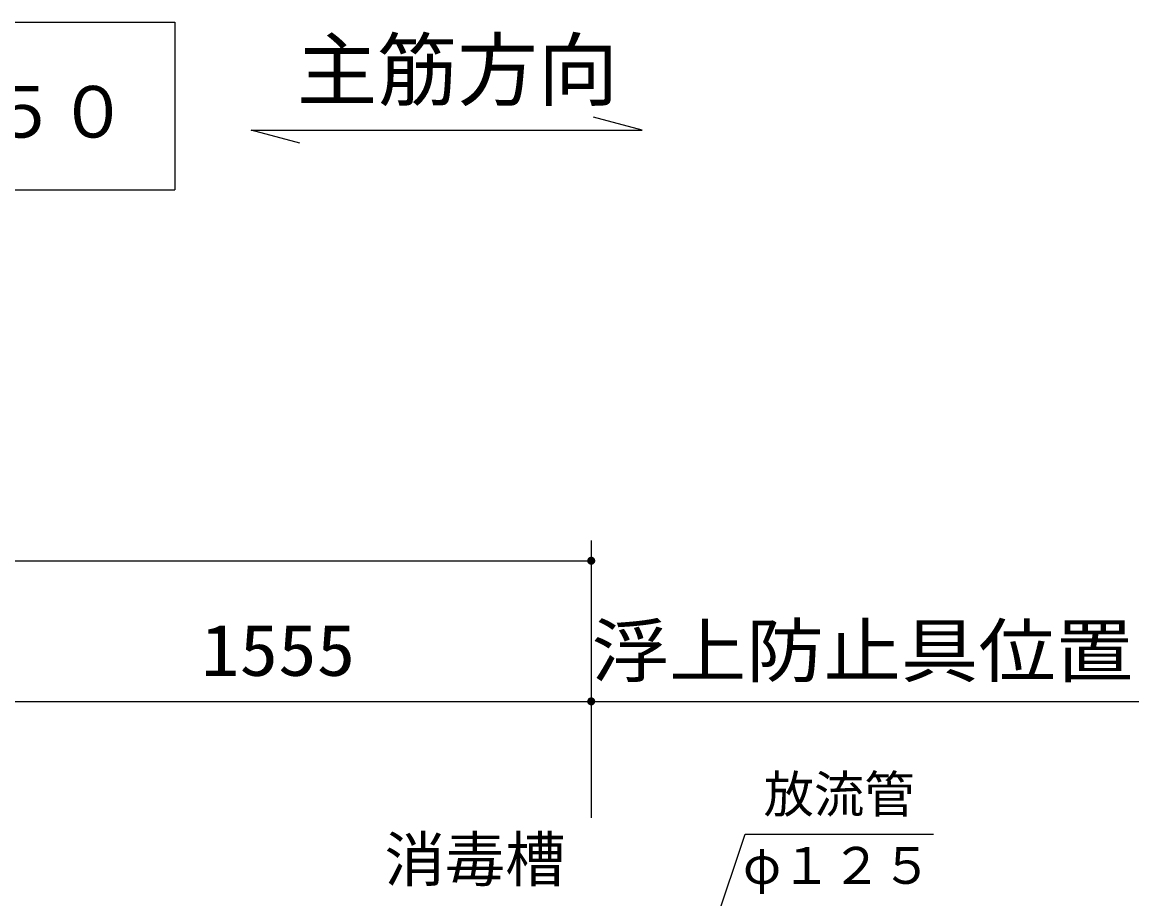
# Model space of a CAD drawing. Units: millimetres, scale not verified. Extents: x -14850 to 14850, y -10500 to 10500.
# Drawn here: x -6531 to -3753, y 2427 to 4608 of the extents above; entities that cross this region are included whole.
import ezdxf
from ezdxf.enums import TextEntityAlignment as Align

# ---------------------------------------------------------------- set-up
doc = ezdxf.new("R2010")
doc.units = ezdxf.units.MM
doc.header["$LTSCALE"] = 50
for name, color, linetype, lineweight in [('0-1_躯体', 3, 'Continuous', 25), ('0-2_製作', 5, 'Continuous', 25), ('0-3_水管', 3, 'Continuous', 25)]:
    doc.layers.add(name, color=color, linetype=linetype, lineweight=lineweight)
doc.styles.add('ＭＳ ゴシック', font='')
doc.styles.get('ＭＳ ゴシック').set_extended_font_data('MS Gothic')

msp = doc.modelspace()

# ---------------------------------------------------------------- linework, layer by layer
at = {"layer": '0-1_躯体'}
for p, q in [((-5284.12, 949.94), (-4731.74, 2587.44)), ((-4731.74, 2587.44), (-4263.35, 2587.44))]:
    msp.add_line(p, q, dxfattribs=at)
at = {"layer": '0-2_製作', "color": 2}
for p, q in [((-5115.06, 3317.83), (-5115.06, 2917.83)), ((-10315.06, 3267.83), (-5115.06, 3267.83)), ((-5115.06, 2967.83), (-5115.06, 2627.73)), ((-6670.06, 2917.83), (-5115.06, 2917.83)), ((-5115.06, 2917.83), (-3752.97, 2917.83))]:
    msp.add_line(p, q, dxfattribs=at)
at = {"layer": '0-2_製作'}
for points in [[(-5116.32, 3277.75), (-5115.06, 3267.83), (-5117.55, 3277.51)], [(-5115.06, 3277.83), (-5115.06, 3267.83), (-5116.32, 3277.75)], [(-5114.44, 3277.81), (-5115.06, 3267.83), (-5115.06, 3277.83)], [(-5113.19, 3277.65), (-5115.06, 3267.83), (-5114.44, 3277.81)], [(-5111.97, 3277.34), (-5115.06, 3267.83), (-5113.19, 3277.65)], [(-5118.75, 3277.12), (-5125.06, 3267.83), (-5125.04, 3268.46)], [(-5118.75, 3277.12), (-5115.06, 3267.83), (-5125.06, 3267.83)], [(-5115.06, 3267.83), (-5124.99, 3266.57), (-5125.06, 3267.83)], [(-5118.75, 3277.12), (-5125.04, 3268.46), (-5119.88, 3276.59)], [(-5119.88, 3276.59), (-5125.04, 3268.46), (-5124.89, 3269.7)], [(-5115.06, 3267.83), (-5124.75, 3265.34), (-5124.99, 3266.57)], [(-5119.88, 3276.59), (-5124.89, 3269.7), (-5120.94, 3275.92)], [(-5120.94, 3275.92), (-5124.89, 3269.7), (-5124.57, 3270.92)], [(-5115.06, 3267.83), (-5124.36, 3264.15), (-5124.75, 3265.34)], [(-5120.94, 3275.92), (-5124.57, 3270.92), (-5121.91, 3275.12)], [(-5121.91, 3275.12), (-5124.57, 3270.92), (-5124.11, 3272.08)], [(-5115.06, 3267.83), (-5123.83, 3263.01), (-5124.36, 3264.15)], [(-5121.91, 3275.12), (-5124.11, 3272.08), (-5122.77, 3274.2)], [(-5122.77, 3274.2), (-5124.11, 3272.08), (-5123.51, 3273.19)], [(-5115.06, 3267.83), (-5123.15, 3261.95), (-5123.83, 3263.01)], [(-5115.06, 3267.83), (-5122.35, 3260.98), (-5123.15, 3261.95)], [(-5115.06, 3267.83), (-5121.44, 3260.12), (-5122.35, 3260.98)], [(-5115.06, 3267.83), (-5120.42, 3259.38), (-5121.44, 3260.12)], [(-5115.06, 3257.83), (-5120.42, 3259.38), (-5115.06, 3267.83)], [(-5115.06, 3257.83), (-5119.32, 3258.78), (-5120.42, 3259.38)], [(-5115.06, 3257.83), (-5118.15, 3258.32), (-5119.32, 3258.78)], [(-5117.55, 3277.51), (-5115.06, 3267.83), (-5118.75, 3277.12)], [(-5115.06, 3257.83), (-5116.94, 3258), (-5118.15, 3258.32)], [(-5115.06, 3257.83), (-5115.69, 3257.85), (-5116.94, 3258)], [(-5110.81, 3276.88), (-5115.06, 3267.83), (-5111.97, 3277.34)], [(-5109.71, 3276.27), (-5115.06, 3267.83), (-5110.81, 3276.88)], [(-5108.69, 3275.53), (-5115.06, 3267.83), (-5109.71, 3276.27)], [(-5108.69, 3275.53), (-5105.06, 3267.83), (-5115.06, 3267.83)], [(-5105.06, 3267.83), (-5115.06, 3257.83), (-5115.06, 3267.83)], [(-5105.06, 3267.83), (-5113.81, 3257.91), (-5115.06, 3257.83)], [(-5105.06, 3267.83), (-5112.58, 3258.14), (-5113.81, 3257.91)], [(-5105.06, 3267.83), (-5111.38, 3258.53), (-5112.58, 3258.14)], [(-5105.06, 3267.83), (-5110.25, 3259.06), (-5111.38, 3258.53)], [(-5105.08, 3267.2), (-5110.25, 3259.06), (-5105.06, 3267.83)], [(-5105.24, 3265.95), (-5110.25, 3259.06), (-5105.08, 3267.2)], [(-5105.24, 3265.95), (-5109.19, 3259.74), (-5110.25, 3259.06)], [(-5105.55, 3264.74), (-5109.19, 3259.74), (-5105.24, 3265.95)], [(-5105.55, 3264.74), (-5108.22, 3260.54), (-5109.19, 3259.74)], [(-5107.77, 3274.67), (-5105.06, 3267.83), (-5108.69, 3275.53)], [(-5106.02, 3263.57), (-5108.22, 3260.54), (-5105.55, 3264.74)], [(-5106.02, 3263.57), (-5107.36, 3261.45), (-5108.22, 3260.54)], [(-5106.97, 3273.71), (-5105.06, 3267.83), (-5107.77, 3274.67)], [(-5106.62, 3262.47), (-5107.36, 3261.45), (-5106.02, 3263.57)], [(-5106.3, 3272.64), (-5105.06, 3267.83), (-5106.97, 3273.71)], [(-5105.77, 3271.51), (-5105.06, 3267.83), (-5106.3, 3272.64)], [(-5105.38, 3270.31), (-5105.06, 3267.83), (-5105.77, 3271.51)], [(-5105.14, 3269.08), (-5105.06, 3267.83), (-5105.38, 3270.31)], [(-5119.88, 2926.59), (-5125.06, 2917.83), (-5125.04, 2918.46)], [(-5119.88, 2926.59), (-5115.06, 2917.83), (-5125.06, 2917.83)], [(-5115.06, 2917.83), (-5124.99, 2916.57), (-5125.06, 2917.83)], [(-5119.88, 2926.59), (-5125.04, 2918.46), (-5120.94, 2925.92)], [(-5120.94, 2925.92), (-5125.04, 2918.46), (-5124.89, 2919.7)], [(-5115.06, 2917.83), (-5124.75, 2915.34), (-5124.99, 2916.57)], [(-5120.94, 2925.92), (-5124.89, 2919.7), (-5121.91, 2925.12)], [(-5121.91, 2925.12), (-5124.89, 2919.7), (-5124.57, 2920.92)], [(-5115.06, 2917.83), (-5124.36, 2914.15), (-5124.75, 2915.34)], [(-5121.91, 2925.12), (-5124.57, 2920.92), (-5122.77, 2924.2)], [(-5122.77, 2924.2), (-5124.57, 2920.92), (-5124.11, 2922.08)], [(-5115.06, 2917.83), (-5123.83, 2913.01), (-5124.36, 2914.15)], [(-5122.77, 2924.2), (-5124.11, 2922.08), (-5123.51, 2923.19)], [(-5115.06, 2917.83), (-5123.15, 2911.95), (-5123.83, 2913.01)], [(-5115.06, 2917.83), (-5122.35, 2910.98), (-5123.15, 2911.95)], [(-5115.06, 2917.83), (-5121.44, 2910.12), (-5122.35, 2910.98)], [(-5115.06, 2917.83), (-5120.42, 2909.38), (-5121.44, 2910.12)], [(-5115.06, 2917.83), (-5119.32, 2908.78), (-5120.42, 2909.38)], [(-5118.75, 2927.12), (-5115.06, 2917.83), (-5119.88, 2926.59)], [(-5115.06, 2907.83), (-5119.32, 2908.78), (-5115.06, 2917.83)], [(-5117.55, 2927.51), (-5115.06, 2917.83), (-5118.75, 2927.12)], [(-5116.32, 2927.75), (-5115.06, 2917.83), (-5117.55, 2927.51)], [(-5115.06, 2927.83), (-5115.06, 2917.83), (-5116.32, 2927.75)], [(-5114.44, 2927.81), (-5115.06, 2917.83), (-5115.06, 2927.83)], [(-5113.19, 2927.65), (-5115.06, 2917.83), (-5114.44, 2927.81)], [(-5111.97, 2927.34), (-5115.06, 2917.83), (-5113.19, 2927.65)], [(-5110.81, 2926.88), (-5115.06, 2917.83), (-5111.97, 2927.34)], [(-5109.71, 2926.27), (-5115.06, 2917.83), (-5110.81, 2926.88)], [(-5109.71, 2926.27), (-5105.06, 2917.83), (-5115.06, 2917.83)], [(-5105.06, 2917.83), (-5115.06, 2907.83), (-5115.06, 2917.83)], [(-5105.06, 2917.83), (-5113.81, 2907.91), (-5115.06, 2907.83)], [(-5105.06, 2917.83), (-5112.58, 2908.14), (-5113.81, 2907.91)], [(-5105.06, 2917.83), (-5111.38, 2908.53), (-5112.58, 2908.14)], [(-5105.06, 2917.83), (-5110.25, 2909.06), (-5111.38, 2908.53)], [(-5105.06, 2917.83), (-5109.19, 2909.74), (-5110.25, 2909.06)], [(-5108.69, 2925.53), (-5105.06, 2917.83), (-5109.71, 2926.27)], [(-5105.08, 2917.2), (-5109.19, 2909.74), (-5105.06, 2917.83)], [(-5105.24, 2915.95), (-5109.19, 2909.74), (-5105.08, 2917.2)], [(-5107.77, 2924.67), (-5105.06, 2917.83), (-5108.69, 2925.53)], [(-5106.97, 2923.71), (-5105.06, 2917.83), (-5107.77, 2924.67)], [(-5106.3, 2922.64), (-5105.06, 2917.83), (-5106.97, 2923.71)], [(-5105.77, 2921.51), (-5105.06, 2917.83), (-5106.3, 2922.64)], [(-5105.38, 2920.31), (-5105.06, 2917.83), (-5105.77, 2921.51)], [(-5105.14, 2919.08), (-5105.06, 2917.83), (-5105.38, 2920.31)], [(-5115.06, 2907.83), (-5118.15, 2908.32), (-5119.32, 2908.78)], [(-5115.06, 2907.83), (-5116.94, 2908), (-5118.15, 2908.32)], [(-5115.06, 2907.83), (-5115.69, 2907.85), (-5116.94, 2908)], [(-5105.24, 2915.95), (-5108.22, 2910.54), (-5109.19, 2909.74)], [(-5105.55, 2914.74), (-5108.22, 2910.54), (-5105.24, 2915.95)], [(-5105.55, 2914.74), (-5107.36, 2911.45), (-5108.22, 2910.54)], [(-5106.02, 2913.57), (-5107.36, 2911.45), (-5105.55, 2914.74)], [(-5106.02, 2913.57), (-5106.62, 2912.47), (-5107.36, 2911.45)]]:
    msp.add_solid(points, dxfattribs=at)
at = {"layer": '0-3_水管'}
for p, q in [((-9484.43, 4607.68), (-6151.09, 4607.68)), ((-6151.09, 4607.68), (-6151.09, 4191.02))]:
    msp.add_line(p, q, dxfattribs=at)
for points in [[(-9484.43, 4607.68), (-9484.43, 4191.02), (-6151.09, 4191.02)], [(-5840.22, 4307.12), (-5960.96, 4339.48), (-4988.42, 4339.48), (-5109.17, 4371.83)]]:
    msp.add_lwpolyline(points, dxfattribs=at)

# ---------------------------------------------------------------- texts
at = {"layer": '0-1_躯体', "color": 4, "style": 'ＭＳ ゴシック'}
for s, height, p in [('\u3000放流管\u3000', 91.79, (-4811.33, 2613.41)), ('\u3000消毒槽\u3000', 110, (-5779.37, 2436.77)), ('φ１２５', 91.79, (-4737.5, 2436.23))]:
    msp.add_text(s, height=height, dxfattribs=at).set_placement(p, align=Align.BOTTOM_LEFT)
at = {"layer": '0-2_製作', "color": 4, "style": 'ＭＳ ゴシック', "width": 1.1}
for s, height, p in [('浮上防止具位置', 128.3, (-5114.36, 2941.08)), ('1555', 128.4, (-6086.31, 2942.83))]:
    msp.add_text(s, height=height, dxfattribs=at).set_placement(p, align=Align.BOTTOM_LEFT)
at = {"layer": '0-3_水管', "color": 4, "style": 'ＭＳ ゴシック'}
for s, height, p in [('主筋方向', 146.6, (-5847.71, 4371.86)), ('Ｓ＝１／５０', 128.4, (-7317.91, 4282.32))]:
    msp.add_text(s, height=height, dxfattribs=at).set_placement(p, align=Align.BOTTOM_LEFT)

doc.saveas('drawing.dxf')
